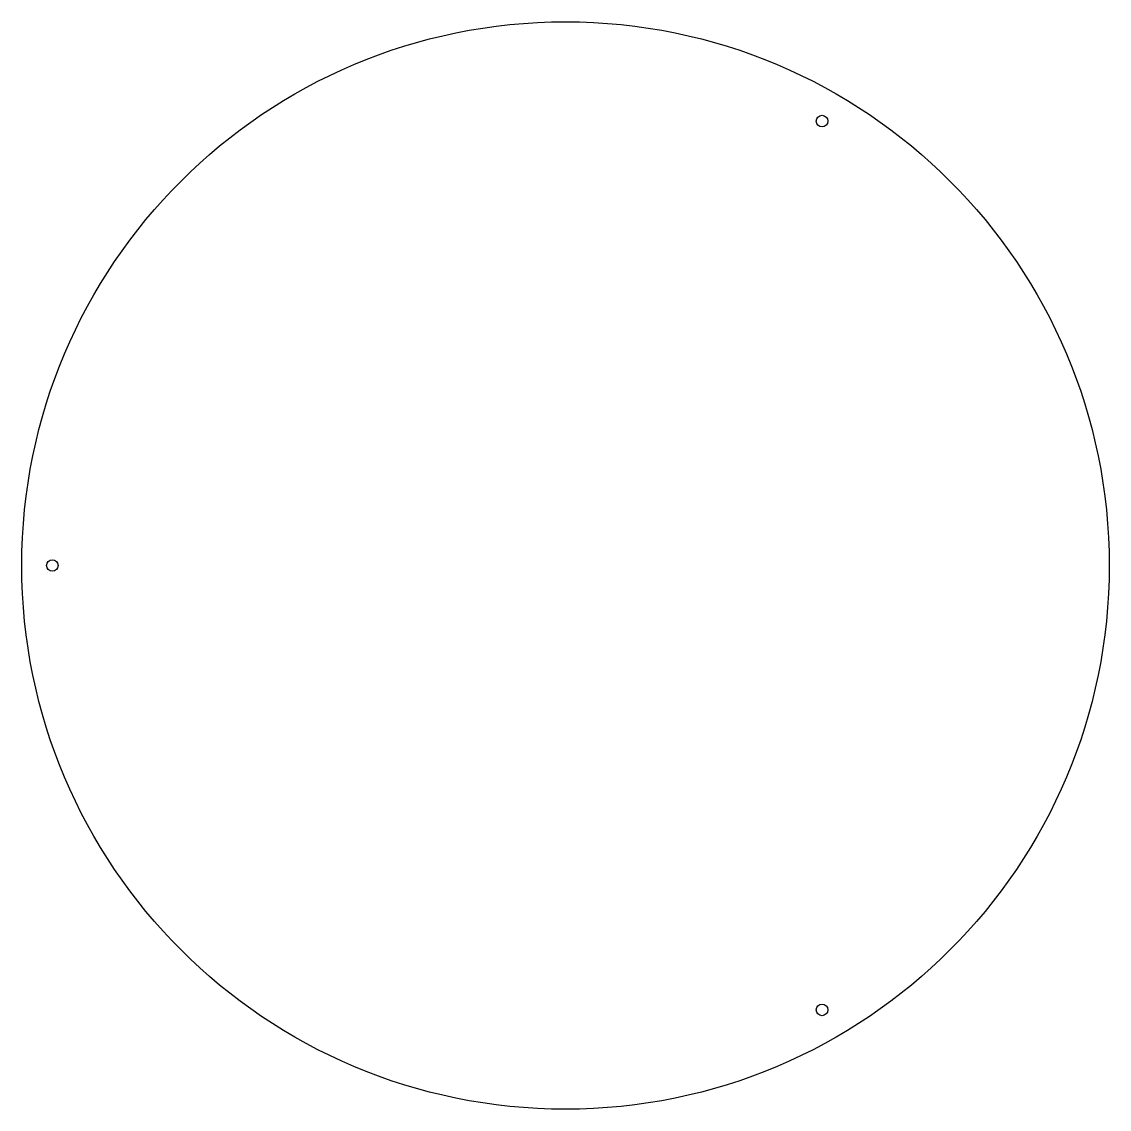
# Model space of a CAD drawing. Extents: x -160 to 160, y -160 to 160.
import ezdxf

# ---------------------------------------------------------------- set-up
doc = ezdxf.new("R2010")
doc.units = 0

# ---------------------------------------------------------------- blocks, each defined once
blk = doc.blocks.new('POCKET204')
at = {"layer": 'Build Plate Files', "color": 0}
for centre, radius in [((0, 0), 160), ((75.5, 130.77), 1.7), ((-151, 0), 1.7), ((75.5, -130.77), 1.7)]:
    blk.add_circle(centre, radius, dxfattribs=at)

msp = doc.modelspace()

# ---------------------------------------------------------------- block references
at = {"layer": 'Build Plate Files', "color": 0}
msp.add_blockref('POCKET204', (0, 0), dxfattribs=at)

doc.saveas('drawing.dxf')
